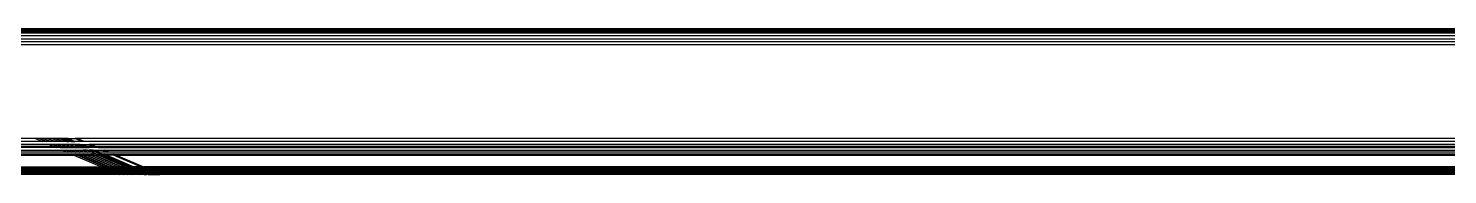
# Model space of a CAD drawing. Header units: inches. Extents: x 17 to 4615, y 5 to 3256.
# Drawn here: x 785.9 to 1234.2, y 2595.8 to 2642 of the extents above; entities that cross this region are included whole.
import ezdxf

# ---------------------------------------------------------------- set-up
doc = ezdxf.new("R2010")
doc.units = ezdxf.units.IN
doc.header["$MEASUREMENT"] = 0

msp = doc.modelspace()

# ---------------------------------------------------------------- linework, layer by layer
for p, q in [((700.93, 2641.95), (1690.53, 2641.95)), ((742.88, 2640.6), (1649.59, 2640.59)), ((1649.43, 2640.75), (743.03, 2640.75)), ((743.14, 2640.86), (1649.32, 2640.86)), ((761.73, 2641.59), (1630.73, 2641.59)), ((761.73, 2641.31), (1630.73, 2641.31)), ((761.73, 2641.1), (1630.73, 2641.1)), ((761.73, 2640.95), (1630.73, 2640.95)), ((1695.73, 2636.75), (695.73, 2636.75)), ((1694.88, 2639.6), (696.58, 2639.6)), ((1652.49, 2637.7), (739.98, 2637.7)), ((1651.59, 2638.59), (740.87, 2638.59)), ((740.95, 2638.67), (1651.52, 2638.67)), ((1649.76, 2640.43), (742.71, 2640.43)), ((788.07, 2607.15), (735.73, 2607.15)), ((790.28, 2606.21), (735.73, 2606.21)), ((792.55, 2605.24), (735.73, 2605.24)), ((735.73, 2604.73), (793.73, 2604.73)), ((788.07, 2607.15), (790.28, 2606.21)), ((789.26, 2607.15), (788.07, 2607.15)), ((789.26, 2607.15), (791.47, 2606.21)), ((789.37, 2607.15), (789.26, 2607.15)), ((791.59, 2606.21), (789.37, 2607.15)), ((790.68, 2607.15), (789.37, 2607.15)), ((791.47, 2606.21), (790.28, 2606.21)), ((792.9, 2606.21), (790.68, 2607.15)), ((790.68, 2607.15), (792.83, 2606.21)), ((791.98, 2607.15), (790.68, 2607.15)), ((791.59, 2606.21), (791.47, 2606.21)), ((792.83, 2606.21), (791.59, 2606.21)), ((794.2, 2606.21), (791.98, 2607.15)), ((791.98, 2607.15), (794.14, 2606.21)), ((793.23, 2607.15), (791.98, 2607.15)), ((792.55, 2605.24), (793.73, 2604.73)), ((793.73, 2605.24), (792.55, 2605.24)), ((792.9, 2606.21), (792.83, 2606.21)), ((794.14, 2606.21), (792.9, 2606.21)), ((795.44, 2606.21), (793.23, 2607.15)), ((794.53, 2607.15), (793.23, 2607.15)), ((793.73, 2605.24), (794.91, 2604.73)), ((793.86, 2605.24), (793.73, 2605.24)), ((793.73, 2604.73), (794.16, 2604.55)), ((793.73, 2604.73), (794.91, 2604.73)), ((795.04, 2604.73), (793.86, 2605.24)), ((795.09, 2605.24), (793.86, 2605.24)), ((794.2, 2606.21), (794.14, 2606.21)), ((795.44, 2606.21), (794.2, 2606.21)), ((796.75, 2606.21), (794.53, 2607.15)), ((794.53, 2607.15), (796.68, 2606.21)), ((795.83, 2607.15), (794.53, 2607.15)), ((794.91, 2604.73), (795.33, 2604.55)), ((794.91, 2604.73), (795.04, 2604.73)), ((795.46, 2604.55), (795.04, 2604.73)), ((795.04, 2604.73), (796.27, 2604.73)), ((795.09, 2605.24), (796.27, 2604.73)), ((795.16, 2605.24), (795.09, 2605.24)), ((796.34, 2604.73), (795.16, 2605.24)), ((796.4, 2605.24), (795.16, 2605.24)), ((796.68, 2606.21), (795.44, 2606.21)), ((795.83, 2607.15), (798.02, 2606.21)), ((796.45, 2607.15), (795.83, 2607.15)), ((796.27, 2604.73), (796.7, 2604.55)), ((796.27, 2604.73), (796.34, 2604.73)), ((796.77, 2604.55), (796.34, 2604.73)), ((796.34, 2604.73), (797.58, 2604.73)), ((796.4, 2605.24), (797.58, 2604.73)), ((796.47, 2605.24), (796.4, 2605.24)), ((798.67, 2606.21), (796.45, 2607.15)), ((797.11, 2607.15), (796.45, 2607.15)), ((797.65, 2604.73), (796.47, 2605.24)), ((797.71, 2605.24), (796.47, 2605.24)), ((796.75, 2606.21), (796.68, 2606.21)), ((798.02, 2606.21), (796.75, 2606.21)), ((799.29, 2606.21), (797.11, 2607.15)), ((797.76, 2607.15), (797.11, 2607.15)), ((797.58, 2604.73), (798.01, 2604.55)), ((797.58, 2604.73), (797.65, 2604.73)), ((798.08, 2604.55), (797.65, 2604.73)), ((797.65, 2604.73), (798.89, 2604.73)), ((798.89, 2604.73), (797.71, 2605.24)), ((798.94, 2605.24), (797.71, 2605.24)), ((799.94, 2606.21), (797.76, 2607.15)), ((798.44, 2607.15), (797.76, 2607.15)), ((798.02, 2606.21), (798.67, 2606.21)), ((798.44, 2607.15), (800.59, 2606.21)), ((798.44, 2607.15), (800.62, 2607.15)), ((799.29, 2606.21), (798.67, 2606.21)), ((799.31, 2604.55), (798.89, 2604.73)), ((798.89, 2604.73), (800.12, 2604.73)), ((798.94, 2605.24), (800.12, 2604.73)), ((799.01, 2605.24), (798.94, 2605.24)), ((800.19, 2604.73), (799.01, 2605.24)), ((800.32, 2605.24), (799.01, 2605.24)), ((799.29, 2606.21), (799.94, 2606.21)), ((799.94, 2606.21), (800.59, 2606.21)), ((800.12, 2604.73), (800.55, 2604.55)), ((800.12, 2604.73), (800.19, 2604.73)), ((800.62, 2604.55), (800.19, 2604.73)), ((800.19, 2604.73), (801.46, 2604.73)), ((801.46, 2604.73), (800.32, 2605.24)), ((800.94, 2605.24), (800.32, 2605.24)), ((802.74, 2606.21), (800.59, 2606.21)), ((802.74, 2606.21), (800.62, 2607.15)), ((801.31, 2607.15), (800.62, 2607.15)), ((802.12, 2604.73), (800.94, 2605.24)), ((801.59, 2605.24), (800.94, 2605.24)), ((803.52, 2606.21), (801.31, 2607.15)), ((1590.16, 2607.15), (801.31, 2607.15)), ((801.5, 2604.73), (801.46, 2604.73)), ((801.89, 2604.55), (801.5, 2604.73)), ((801.5, 2604.73), (802.12, 2604.73)), ((802.73, 2604.73), (801.59, 2605.24)), ((802.24, 2605.24), (801.59, 2605.24)), ((802.54, 2604.55), (802.12, 2604.73)), ((802.12, 2604.73), (802.73, 2604.73)), ((803.38, 2604.73), (802.24, 2605.24)), ((802.24, 2605.24), (802.93, 2605.24)), ((802.77, 2604.73), (802.73, 2604.73)), ((803.52, 2606.21), (802.74, 2606.21)), ((803.16, 2604.55), (802.77, 2604.73)), ((802.77, 2604.73), (803.38, 2604.73)), ((804.03, 2604.73), (802.93, 2605.24)), ((802.93, 2605.24), (805.11, 2605.24)), ((803.42, 2604.73), (803.38, 2604.73)), ((803.81, 2604.55), (803.42, 2604.73)), ((803.42, 2604.73), (804.03, 2604.73)), ((1587.94, 2606.21), (803.52, 2606.21)), ((804.03, 2604.73), (804.11, 2604.73)), ((804.46, 2604.55), (804.11, 2604.73)), ((804.11, 2604.73), (806.18, 2604.73)), ((805.11, 2605.24), (806.18, 2604.73)), ((805.79, 2605.24), (805.11, 2605.24)), ((806.97, 2604.73), (805.79, 2605.24)), ((1585.68, 2605.24), (805.79, 2605.24)), ((806.29, 2604.73), (806.18, 2604.73)), ((806.29, 2604.73), (806.61, 2604.55)), ((806.29, 2604.73), (806.97, 2604.73)), ((807.4, 2604.55), (806.97, 2604.73)), ((806.97, 2604.73), (1584.5, 2604.73)), ((794.16, 2604.55), (735.73, 2604.55)), ((794.73, 2604.31), (735.73, 2604.31)), ((735.73, 2603.48), (796.68, 2603.48)), ((798.26, 2602.8), (735.73, 2602.8)), ((735.73, 2602.32), (799.39, 2602.32)), ((735.73, 2601.95), (800.24, 2601.95)), ((794.16, 2604.55), (794.73, 2604.31)), ((795.33, 2604.55), (794.16, 2604.55)), ((795.9, 2604.31), (794.73, 2604.31)), ((795.33, 2604.55), (795.9, 2604.31)), ((795.46, 2604.55), (795.33, 2604.55)), ((796.04, 2604.31), (795.46, 2604.55)), ((796.7, 2604.55), (795.46, 2604.55)), ((796.04, 2604.31), (795.9, 2604.31)), ((796.04, 2604.31), (797.27, 2604.31)), ((796.68, 2603.48), (798.26, 2602.8)), ((796.68, 2603.48), (797.85, 2603.48)), ((796.7, 2604.55), (797.27, 2604.31)), ((796.77, 2604.55), (796.7, 2604.55)), ((797.35, 2604.31), (796.77, 2604.55)), ((798.01, 2604.55), (796.77, 2604.55)), ((797.27, 2604.31), (797.35, 2604.31)), ((797.35, 2604.31), (798.58, 2604.31)), ((797.85, 2603.48), (799.42, 2602.8)), ((797.85, 2603.48), (797.99, 2603.48)), ((799.57, 2602.8), (797.99, 2603.48)), ((797.99, 2603.48), (799.22, 2603.48)), ((798.01, 2604.55), (798.58, 2604.31)), ((798.08, 2604.55), (798.01, 2604.55)), ((798.66, 2604.31), (798.08, 2604.55)), ((799.31, 2604.55), (798.08, 2604.55)), ((799.42, 2602.8), (798.26, 2602.8)), ((798.58, 2604.31), (798.66, 2604.31)), ((798.66, 2604.31), (799.89, 2604.31)), ((799.22, 2603.48), (800.8, 2602.8)), ((799.22, 2603.48), (799.3, 2603.48)), ((800.88, 2602.8), (799.3, 2603.48)), ((799.3, 2603.48), (800.53, 2603.48)), ((799.89, 2604.31), (799.31, 2604.55)), ((800.55, 2604.55), (799.31, 2604.55)), ((799.39, 2602.32), (800.24, 2601.95)), ((799.39, 2602.32), (800.55, 2602.32)), ((799.57, 2602.8), (799.42, 2602.8)), ((800.8, 2602.8), (799.57, 2602.8)), ((799.89, 2604.31), (801.12, 2604.31)), ((800.24, 2601.95), (808.91, 2598.25)), ((800.24, 2601.95), (801.4, 2601.95)), ((800.53, 2603.48), (802.11, 2602.8)), ((800.53, 2603.48), (800.6, 2603.48)), ((800.55, 2604.55), (801.12, 2604.31)), ((800.62, 2604.55), (800.55, 2604.55)), ((800.55, 2602.32), (801.4, 2601.95)), ((800.55, 2602.32), (800.7, 2602.32)), ((802.19, 2602.8), (800.6, 2603.48)), ((800.6, 2603.48), (801.83, 2603.48)), ((801.2, 2604.31), (800.62, 2604.55)), ((801.89, 2604.55), (800.62, 2604.55)), ((801.55, 2601.95), (800.7, 2602.32)), ((800.7, 2602.32), (801.93, 2602.32)), ((800.88, 2602.8), (800.8, 2602.8)), ((802.11, 2602.8), (800.88, 2602.8)), ((801.12, 2604.31), (801.2, 2604.31)), ((801.2, 2604.31), (802.46, 2604.31)), ((801.4, 2601.95), (810.04, 2598.25)), ((801.4, 2601.95), (801.55, 2601.95)), ((810.22, 2598.25), (801.55, 2601.95)), ((801.55, 2601.95), (802.78, 2601.95)), ((803.42, 2602.8), (801.83, 2603.48)), ((801.83, 2603.48), (803.06, 2603.48)), ((801.93, 2604.55), (801.89, 2604.55)), ((801.93, 2604.55), (802.46, 2604.31)), ((802.54, 2604.55), (801.93, 2604.55)), ((801.93, 2602.32), (802.78, 2601.95)), ((801.93, 2602.32), (802.01, 2602.32)), ((802.87, 2601.95), (802.01, 2602.32)), ((802.01, 2602.32), (803.24, 2602.32)), ((802.19, 2602.8), (802.11, 2602.8)), ((803.42, 2602.8), (802.19, 2602.8)), ((802.46, 2604.31), (803.12, 2604.31)), ((803.12, 2604.31), (802.54, 2604.55)), ((803.16, 2604.55), (802.54, 2604.55)), ((802.78, 2601.95), (811.43, 2598.25)), ((802.78, 2601.95), (802.87, 2601.95)), ((811.54, 2598.25), (802.87, 2601.95)), ((802.87, 2601.95), (804.09, 2601.95)), ((803.06, 2603.48), (804.64, 2602.8)), ((803.06, 2603.48), (803.14, 2603.48)), ((803.12, 2604.31), (803.73, 2604.31)), ((804.72, 2602.8), (803.14, 2603.48)), ((804.45, 2603.48), (803.14, 2603.48)), ((803.19, 2604.55), (803.16, 2604.55)), ((803.73, 2604.31), (803.19, 2604.55)), ((803.81, 2604.55), (803.19, 2604.55)), ((803.24, 2602.32), (804.09, 2601.95)), ((803.24, 2602.32), (803.32, 2602.32)), ((804.18, 2601.95), (803.32, 2602.32)), ((803.32, 2602.32), (804.55, 2602.32)), ((804.64, 2602.8), (803.42, 2602.8)), ((803.73, 2604.31), (804.38, 2604.31)), ((803.85, 2604.55), (803.81, 2604.55)), ((804.38, 2604.31), (803.85, 2604.55)), ((804.46, 2604.55), (803.85, 2604.55)), ((804.09, 2601.95), (812.75, 2598.25)), ((804.09, 2601.95), (804.18, 2601.95)), ((812.85, 2598.25), (804.18, 2601.95)), ((804.18, 2601.95), (805.4, 2601.95)), ((804.38, 2604.31), (805.04, 2604.31)), ((804.45, 2603.48), (805.99, 2602.8)), ((804.45, 2603.48), (805.06, 2603.48)), ((804.54, 2604.55), (804.46, 2604.55)), ((804.54, 2604.55), (805.04, 2604.31)), ((806.61, 2604.55), (804.54, 2604.55)), ((805.4, 2601.95), (804.55, 2602.32)), ((804.55, 2602.32), (805.77, 2602.32)), ((804.72, 2602.8), (804.64, 2602.8)), ((805.99, 2602.8), (804.72, 2602.8)), ((807.18, 2604.31), (805.04, 2604.31)), ((806.65, 2602.8), (805.06, 2603.48)), ((805.72, 2603.48), (805.06, 2603.48)), ((814.06, 2598.25), (805.4, 2601.95)), ((805.4, 2601.95), (806.62, 2601.95)), ((807.26, 2602.8), (805.72, 2603.48)), ((806.37, 2603.48), (805.72, 2603.48)), ((805.77, 2602.32), (806.62, 2601.95)), ((805.77, 2602.32), (805.85, 2602.32)), ((806.71, 2601.95), (805.85, 2602.32)), ((807.16, 2602.32), (805.85, 2602.32)), ((805.99, 2602.8), (806.65, 2602.8)), ((807.91, 2602.8), (806.37, 2603.48)), ((806.37, 2603.48), (807.06, 2603.48)), ((806.71, 2604.55), (806.61, 2604.55)), ((806.62, 2601.95), (815.27, 2598.25)), ((806.62, 2601.95), (806.71, 2601.95)), ((807.26, 2602.8), (806.65, 2602.8)), ((807.18, 2604.31), (806.71, 2604.55)), ((807.4, 2604.55), (806.71, 2604.55)), ((815.38, 2598.25), (806.71, 2601.95)), ((806.71, 2601.95), (807.98, 2601.95)), ((807.06, 2603.48), (808.56, 2602.8)), ((807.06, 2603.48), (809.24, 2603.48)), ((807.98, 2601.95), (807.16, 2602.32)), ((807.16, 2602.32), (807.78, 2602.32)), ((807.97, 2604.31), (807.18, 2604.31)), ((807.26, 2602.8), (807.91, 2602.8)), ((807.97, 2604.31), (807.4, 2604.55)), ((1584.07, 2604.55), (807.4, 2604.55)), ((808.63, 2601.95), (807.78, 2602.32)), ((808.43, 2602.32), (807.78, 2602.32)), ((807.91, 2602.8), (808.56, 2602.8)), ((807.97, 2604.31), (1583.49, 2604.31)), ((808.02, 2601.95), (807.98, 2601.95)), ((808.02, 2601.95), (816.64, 2598.25)), ((808.02, 2601.95), (808.63, 2601.95)), ((809.24, 2601.95), (808.43, 2602.32)), ((809.08, 2602.32), (808.43, 2602.32)), ((810.71, 2602.8), (808.56, 2602.8)), ((817.29, 2598.25), (808.63, 2601.95)), ((808.63, 2601.95), (809.24, 2601.95)), ((809.89, 2601.95), (809.08, 2602.32)), ((809.08, 2602.32), (809.78, 2602.32)), ((809.24, 2603.48), (810.71, 2602.8)), ((809.24, 2603.48), (809.92, 2603.48)), ((809.28, 2601.95), (809.24, 2601.95)), ((817.9, 2598.25), (809.28, 2601.95)), ((809.28, 2601.95), (809.89, 2601.95)), ((810.55, 2601.95), (809.78, 2602.32)), ((809.78, 2602.32), (811.96, 2602.32)), ((809.94, 2601.95), (809.89, 2601.95)), ((811.5, 2602.8), (809.92, 2603.48)), ((809.92, 2603.48), (1581.55, 2603.48)), ((818.55, 2598.25), (809.94, 2601.95)), ((809.94, 2601.95), (810.55, 2601.95)), ((810.63, 2601.95), (810.55, 2601.95)), ((810.63, 2601.95), (819.21, 2598.25)), ((812.81, 2601.95), (810.63, 2601.95)), ((811.5, 2602.8), (810.71, 2602.8)), ((1579.97, 2602.8), (811.5, 2602.8)), ((811.96, 2602.32), (812.81, 2601.95)), ((811.96, 2602.32), (812.63, 2602.32)), ((813.48, 2601.95), (812.63, 2602.32)), ((812.63, 2602.32), (1578.84, 2602.32)), ((812.81, 2601.95), (821.49, 2598.25)), ((821.34, 2598.25), (812.81, 2601.95)), ((812.81, 2601.95), (813.48, 2601.95)), ((822.15, 2598.25), (813.48, 2601.95)), ((813.48, 2601.95), (1577.98, 2601.95)), ((813, 2596.5), (755.73, 2596.49)), ((755.73, 2596.36), (813.33, 2596.36)), ((755.73, 2596.32), (813.44, 2596.32)), ((814.04, 2596.06), (755.73, 2596.05)), ((814.16, 2596.01), (755.73, 2596.05)), ((814.76, 2595.75), (755.73, 2595.75)), ((756.23, 2598.25), (808.91, 2598.25)), ((756.23, 2598.18), (809.07, 2598.18)), ((756.23, 2597.99), (809.53, 2597.99)), ((810.22, 2597.69), (756.23, 2597.69)), ((810.78, 2597.45), (756.23, 2597.45)), ((756.23, 2597.41), (810.87, 2597.41)), ((756.23, 2597.35), (811.01, 2597.35)), ((756.23, 2597.23), (811.3, 2597.23)), ((811.96, 2596.95), (756.23, 2596.95)), ((756.23, 2596.66), (812.64, 2596.66)), ((812.89, 2596.55), (756.23, 2596.55)), ((808.91, 2598.25), (810.04, 2598.25)), ((809.07, 2598.18), (809.53, 2597.99)), ((809.07, 2598.18), (810.2, 2598.18)), ((809.53, 2597.99), (810.22, 2597.69)), ((809.53, 2597.99), (810.66, 2597.99)), ((810.04, 2598.25), (810.22, 2598.25)), ((810.2, 2598.18), (810.66, 2597.99)), ((810.2, 2598.18), (810.38, 2598.18)), ((810.22, 2598.25), (811.43, 2598.25)), ((810.22, 2597.69), (810.78, 2597.45)), ((811.35, 2597.69), (810.22, 2597.69)), ((810.85, 2597.99), (810.38, 2598.18)), ((810.38, 2598.18), (811.6, 2598.18)), ((810.66, 2597.99), (811.35, 2597.69)), ((810.66, 2597.99), (810.85, 2597.99)), ((811.91, 2597.45), (810.78, 2597.45)), ((810.78, 2597.45), (810.87, 2597.41)), ((811.53, 2597.69), (810.85, 2597.99)), ((810.85, 2597.99), (812.06, 2597.99)), ((810.87, 2597.41), (812, 2597.41)), ((810.87, 2597.41), (811.01, 2597.35)), ((811.01, 2597.35), (812.14, 2597.35)), ((811.01, 2597.35), (811.3, 2597.23)), ((811.3, 2597.23), (812.43, 2597.23)), ((811.3, 2597.23), (811.96, 2596.95)), ((811.35, 2597.69), (811.91, 2597.45)), ((811.53, 2597.69), (811.35, 2597.69)), ((811.43, 2598.25), (811.54, 2598.25)), ((812.1, 2597.45), (811.53, 2597.69)), ((812.74, 2597.69), (811.53, 2597.69)), ((811.54, 2598.25), (812.75, 2598.25)), ((811.6, 2598.18), (812.06, 2597.99)), ((811.6, 2598.18), (811.7, 2598.18)), ((812.16, 2597.99), (811.7, 2598.18)), ((811.7, 2598.18), (812.91, 2598.18)), ((811.91, 2597.45), (812, 2597.41)), ((812.1, 2597.45), (811.91, 2597.45)), ((813.08, 2596.95), (811.96, 2596.95)), ((812, 2597.41), (812.19, 2597.41)), ((812, 2597.41), (812.14, 2597.35)), ((812.06, 2597.99), (812.74, 2597.69)), ((812.06, 2597.99), (812.16, 2597.99)), ((812.19, 2597.41), (812.1, 2597.45)), ((813.31, 2597.45), (812.1, 2597.45)), ((812.14, 2597.35), (812.33, 2597.35)), ((812.14, 2597.35), (812.43, 2597.23)), ((812.85, 2597.69), (812.16, 2597.99)), ((812.16, 2597.99), (813.37, 2597.99)), ((812.33, 2597.35), (812.19, 2597.41)), ((812.19, 2597.41), (813.4, 2597.41)), ((812.33, 2597.35), (813.54, 2597.35)), ((812.61, 2597.23), (812.33, 2597.35)), ((812.43, 2597.23), (812.61, 2597.23)), ((812.43, 2597.23), (813.08, 2596.95)), ((812.61, 2597.23), (813.82, 2597.23)), ((813.27, 2596.95), (812.61, 2597.23)), ((812.64, 2596.66), (812.89, 2596.55)), ((812.64, 2596.66), (813.76, 2596.66)), ((812.74, 2597.69), (813.31, 2597.45)), ((812.85, 2597.69), (812.74, 2597.69)), ((812.75, 2598.25), (812.85, 2598.25)), ((812.85, 2598.25), (814.06, 2598.25)), ((813.41, 2597.45), (812.85, 2597.69)), ((814.06, 2597.69), (812.85, 2597.69)), ((812.89, 2596.55), (813, 2596.5)), ((814.01, 2596.55), (812.89, 2596.55)), ((812.91, 2598.18), (813.37, 2597.99)), ((812.91, 2598.18), (813.01, 2598.18)), ((813, 2596.5), (813.03, 2596.49)), ((813.48, 2597.99), (813.01, 2598.18)), ((813.01, 2598.18), (814.23, 2598.18)), ((814.12, 2596.5), (813.03, 2596.49)), ((813.03, 2596.49), (813.33, 2596.36)), ((813.27, 2596.95), (813.08, 2596.95)), ((814.48, 2596.95), (813.27, 2596.95)), ((813.31, 2597.45), (813.4, 2597.41)), ((813.41, 2597.45), (813.31, 2597.45)), ((813.33, 2596.36), (813.44, 2596.32)), ((813.33, 2596.36), (814.45, 2596.36)), ((813.37, 2597.99), (814.06, 2597.69)), ((813.37, 2597.99), (813.48, 2597.99)), ((813.4, 2597.41), (813.54, 2597.35)), ((813.4, 2597.41), (813.5, 2597.41)), ((813.5, 2597.41), (813.41, 2597.45)), ((814.62, 2597.45), (813.41, 2597.45)), ((813.44, 2596.32), (814.04, 2596.06)), ((813.44, 2596.32), (814.56, 2596.32)), ((814.16, 2597.69), (813.48, 2597.99)), ((813.48, 2597.99), (814.69, 2597.99)), ((813.64, 2597.35), (813.5, 2597.41)), ((813.5, 2597.41), (814.71, 2597.41)), ((813.54, 2597.35), (813.64, 2597.35)), ((813.54, 2597.35), (813.82, 2597.23)), ((813.64, 2597.35), (814.83, 2597.35)), ((813.93, 2597.23), (813.64, 2597.35)), ((813.76, 2596.66), (814.01, 2596.55)), ((813.76, 2596.66), (813.96, 2596.66)), ((813.82, 2597.23), (813.93, 2597.23)), ((813.82, 2597.23), (814.48, 2596.95)), ((813.93, 2597.23), (815.14, 2597.23)), ((814.59, 2596.95), (813.93, 2597.23)), ((814.2, 2596.55), (813.96, 2596.66)), ((813.96, 2596.66), (815.16, 2596.66)), ((814.2, 2596.55), (814.01, 2596.55)), ((814.01, 2596.55), (814.12, 2596.5)), ((814.04, 2596.06), (814.16, 2596.01)), ((815.16, 2596.06), (814.04, 2596.06)), ((814.06, 2598.25), (815.27, 2598.25)), ((814.06, 2597.69), (814.62, 2597.45)), ((814.16, 2597.69), (814.06, 2597.69)), ((814.12, 2596.5), (814.15, 2596.49)), ((814.32, 2596.5), (814.15, 2596.49)), ((814.15, 2596.49), (814.45, 2596.36)), ((814.73, 2597.45), (814.16, 2597.69)), ((815.37, 2597.69), (814.16, 2597.69)), ((814.16, 2596.01), (814.19, 2596)), ((815.28, 2596.01), (814.19, 2596)), ((814.19, 2596), (814.76, 2595.75)), ((815.41, 2596.55), (814.2, 2596.55)), ((814.32, 2596.5), (814.2, 2596.55)), ((814.69, 2597.99), (814.23, 2598.18)), ((814.23, 2598.18), (815.44, 2598.18)), ((814.35, 2596.49), (814.32, 2596.5)), ((815.52, 2596.5), (814.35, 2596.49)), ((814.64, 2596.36), (814.35, 2596.49)), ((814.45, 2596.36), (814.56, 2596.32)), ((814.45, 2596.36), (814.64, 2596.36)), ((814.59, 2596.95), (814.48, 2596.95)), ((814.56, 2596.32), (815.16, 2596.06)), ((814.56, 2596.32), (814.75, 2596.32)), ((815.8, 2596.95), (814.59, 2596.95)), ((814.62, 2597.45), (814.71, 2597.41)), ((814.73, 2597.45), (814.62, 2597.45)), ((814.75, 2596.32), (814.64, 2596.36)), ((814.64, 2596.36), (815.85, 2596.36)), ((815.37, 2597.69), (814.69, 2597.99)), ((814.69, 2597.99), (815.9, 2597.99)), ((814.71, 2597.41), (814.83, 2597.35)), ((814.71, 2597.41), (814.82, 2597.41)), ((814.82, 2597.41), (814.73, 2597.45)), ((815.94, 2597.45), (814.73, 2597.45)), ((815.36, 2596.06), (814.75, 2596.32)), ((814.75, 2596.32), (815.96, 2596.32)), ((815.88, 2595.75), (814.76, 2595.75)), ((814.96, 2597.35), (814.82, 2597.41)), ((814.82, 2597.41), (816.03, 2597.41)), ((814.83, 2597.35), (814.96, 2597.35)), ((814.83, 2597.35), (815.14, 2597.23)), ((814.96, 2597.35), (816.17, 2597.35)), ((815.25, 2597.23), (814.96, 2597.35)), ((815.14, 2597.23), (815.25, 2597.23)), ((815.14, 2597.23), (815.8, 2596.95)), ((815.16, 2596.66), (815.41, 2596.55)), ((815.16, 2596.66), (815.27, 2596.66)), ((815.16, 2596.06), (815.28, 2596.01)), ((815.36, 2596.06), (815.16, 2596.06)), ((815.25, 2597.23), (816.45, 2597.23)), ((815.91, 2596.95), (815.25, 2597.23)), ((815.27, 2598.25), (815.38, 2598.25)), ((815.52, 2596.55), (815.27, 2596.66)), ((815.27, 2596.66), (816.48, 2596.66)), ((815.28, 2596.01), (815.31, 2596)), ((815.47, 2596.01), (815.31, 2596)), ((815.31, 2596), (815.88, 2595.75)), ((815.47, 2596.01), (815.36, 2596.06)), ((816.57, 2596.06), (815.36, 2596.06)), ((815.94, 2597.45), (815.37, 2597.69)), ((816.58, 2597.69), (815.37, 2597.69)), ((815.38, 2598.25), (816.64, 2598.25)), ((815.41, 2596.55), (815.52, 2596.5)), ((815.52, 2596.55), (815.41, 2596.55)), ((815.44, 2598.18), (815.9, 2597.99)), ((815.44, 2598.18), (815.54, 2598.18)), ((815.51, 2596), (815.47, 2596.01)), ((816.68, 2596.01), (815.51, 2596)), ((816.08, 2595.75), (815.51, 2596)), ((815.63, 2596.5), (815.52, 2596.55)), ((816.73, 2596.55), (815.52, 2596.55)), ((815.52, 2596.5), (815.55, 2596.49)), ((816, 2597.99), (815.54, 2598.18)), ((816.85, 2598.18), (815.54, 2598.18)), ((815.63, 2596.5), (815.55, 2596.49)), ((815.55, 2596.49), (815.85, 2596.36)), ((815.66, 2596.49), (815.63, 2596.5)), ((816.84, 2596.5), (815.66, 2596.49)), ((815.96, 2596.36), (815.66, 2596.49)), ((815.91, 2596.95), (815.8, 2596.95)), ((815.85, 2596.36), (815.96, 2596.32)), ((815.85, 2596.36), (815.96, 2596.36)), ((816.08, 2595.75), (815.88, 2595.75)), ((815.9, 2597.99), (816.58, 2597.69)), ((815.9, 2597.99), (816, 2597.99)), ((817.11, 2596.95), (815.91, 2596.95)), ((816.03, 2597.41), (815.94, 2597.45)), ((817.14, 2597.45), (815.94, 2597.45)), ((816.07, 2596.32), (815.96, 2596.36)), ((815.96, 2596.36), (817.17, 2596.36)), ((815.96, 2596.32), (816.57, 2596.06)), ((815.96, 2596.32), (816.07, 2596.32)), ((816.69, 2597.69), (816, 2597.99)), ((816, 2597.99), (817.26, 2597.99)), ((816.17, 2597.35), (816.03, 2597.41)), ((816.03, 2597.41), (817.23, 2597.41)), ((816.68, 2596.06), (816.07, 2596.32)), ((816.07, 2596.32), (817.27, 2596.32)), ((817.28, 2595.75), (816.08, 2595.75)), ((816.17, 2597.35), (817.38, 2597.35)), ((816.45, 2597.23), (816.17, 2597.35)), ((816.45, 2597.23), (817.66, 2597.23)), ((817.11, 2596.95), (816.45, 2597.23)), ((816.48, 2596.66), (816.73, 2596.55)), ((816.48, 2596.66), (816.59, 2596.66)), ((816.57, 2596.06), (816.68, 2596.01)), ((816.68, 2596.06), (816.57, 2596.06)), ((816.58, 2597.69), (817.14, 2597.45)), ((816.69, 2597.69), (816.58, 2597.69)), ((816.84, 2596.55), (816.59, 2596.66)), ((816.59, 2596.66), (817.79, 2596.66)), ((816.64, 2598.25), (817.29, 2598.25)), ((816.79, 2596.01), (816.68, 2596.06)), ((817.88, 2596.06), (816.68, 2596.06)), ((816.68, 2596.01), (816.71, 2595.99)), ((817.25, 2597.45), (816.69, 2597.69)), ((817.95, 2597.69), (816.69, 2597.69)), ((816.79, 2596.01), (816.71, 2595.99)), ((816.71, 2595.99), (817.28, 2595.75)), ((816.73, 2596.55), (816.84, 2596.5)), ((816.84, 2596.55), (816.73, 2596.55)), ((816.83, 2595.99), (816.79, 2596.01)), ((818, 2596.01), (816.83, 2595.99)), ((817.39, 2595.75), (816.83, 2595.99)), ((816.95, 2596.5), (816.84, 2596.55)), ((818.04, 2596.55), (816.84, 2596.55)), ((816.84, 2596.5), (816.87, 2596.49)), ((817.26, 2597.99), (816.85, 2598.18)), ((816.85, 2598.18), (817.46, 2598.18)), ((816.95, 2596.5), (816.87, 2596.49)), ((816.87, 2596.49), (817.17, 2596.36)), ((816.98, 2596.49), (816.95, 2596.5)), ((818.16, 2596.5), (816.98, 2596.49)), ((817.28, 2596.36), (816.98, 2596.49)), ((818.32, 2596.95), (817.11, 2596.95)), ((817.14, 2597.45), (817.23, 2597.41)), ((817.25, 2597.45), (817.14, 2597.45)), ((817.17, 2596.36), (817.27, 2596.32)), ((817.17, 2596.36), (817.28, 2596.36)), ((817.23, 2597.41), (817.38, 2597.35)), ((817.23, 2597.41), (817.34, 2597.41)), ((817.34, 2597.41), (817.25, 2597.45)), ((818.51, 2597.45), (817.25, 2597.45)), ((817.31, 2597.99), (817.26, 2597.99)), ((817.27, 2596.32), (817.88, 2596.06)), ((817.27, 2596.32), (817.38, 2596.32)), ((817.38, 2596.32), (817.28, 2596.36)), ((817.28, 2596.36), (818.48, 2596.36)), ((817.39, 2595.75), (817.28, 2595.75)), ((817.29, 2598.25), (817.9, 2598.25)), ((817.95, 2597.69), (817.31, 2597.99)), ((817.31, 2597.99), (817.92, 2597.99)), ((817.48, 2597.35), (817.34, 2597.41)), ((817.34, 2597.41), (818.6, 2597.41)), ((817.38, 2597.35), (817.48, 2597.35)), ((817.38, 2597.35), (817.66, 2597.23)), ((817.99, 2596.06), (817.38, 2596.32)), ((817.38, 2596.32), (818.59, 2596.32)), ((818.6, 2595.75), (817.39, 2595.75)), ((817.92, 2597.99), (817.46, 2598.18)), ((818.11, 2598.18), (817.46, 2598.18)), ((817.48, 2597.35), (818.74, 2597.35)), ((817.77, 2597.23), (817.48, 2597.35)), ((817.66, 2597.23), (817.77, 2597.23)), ((817.66, 2597.23), (818.32, 2596.95)), ((817.77, 2597.23), (819.03, 2597.23)), ((818.43, 2596.95), (817.77, 2597.23)), ((818.04, 2596.55), (817.79, 2596.66)), ((817.79, 2596.66), (819, 2596.66)), ((817.88, 2596.06), (818, 2596.01)), ((817.99, 2596.06), (817.88, 2596.06)), ((817.9, 2598.25), (818.55, 2598.25)), ((818.6, 2597.69), (817.92, 2597.99)), ((817.92, 2597.99), (818.52, 2597.99)), ((818, 2597.69), (817.95, 2597.69)), ((818.11, 2596.01), (817.99, 2596.06)), ((819.2, 2596.06), (817.99, 2596.06)), ((818.51, 2597.45), (818, 2597.69)), ((818.6, 2597.69), (818, 2597.69)), ((818, 2596.01), (818.03, 2595.99)), ((818.11, 2596.01), (818.03, 2595.99)), ((818.03, 2595.99), (818.6, 2595.75)), ((818.16, 2596.5), (818.04, 2596.55)), ((819.25, 2596.55), (818.04, 2596.55)), ((818.52, 2597.99), (818.11, 2598.18)), ((818.77, 2598.18), (818.11, 2598.18)), ((818.14, 2595.99), (818.11, 2596.01)), ((819.32, 2596.01), (818.14, 2595.99)), ((818.71, 2595.75), (818.14, 2595.99)), ((818.18, 2596.49), (818.16, 2596.5)), ((819.36, 2596.5), (818.18, 2596.49)), ((818.48, 2596.36), (818.18, 2596.49)), ((818.43, 2596.95), (818.32, 2596.95)), ((819.69, 2596.95), (818.43, 2596.95)), ((818.59, 2596.32), (818.48, 2596.36)), ((818.48, 2596.36), (819.69, 2596.36)), ((818.56, 2597.45), (818.51, 2597.45)), ((818.57, 2597.99), (818.52, 2597.99)), ((818.55, 2598.25), (819.21, 2598.25)), ((818.6, 2597.41), (818.56, 2597.45)), ((819.17, 2597.45), (818.56, 2597.45)), ((819.21, 2597.69), (818.57, 2597.99)), ((818.57, 2597.99), (819.18, 2597.99)), ((819.2, 2596.06), (818.59, 2596.32)), ((818.59, 2596.32), (819.8, 2596.32)), ((819.17, 2597.45), (818.6, 2597.69)), ((819.21, 2597.69), (818.6, 2597.69)), ((818.6, 2597.41), (818.65, 2597.41)), ((818.71, 2595.75), (818.6, 2595.75)), ((818.65, 2597.41), (819.26, 2597.41)), ((818.74, 2597.35), (818.65, 2597.41)), ((819.91, 2595.75), (818.71, 2595.75)), ((818.74, 2597.35), (818.8, 2597.35)), ((819.18, 2597.99), (818.77, 2598.18)), ((818.77, 2598.18), (819.47, 2598.18)), ((818.8, 2597.35), (819.4, 2597.35)), ((819.03, 2597.23), (818.8, 2597.35)), ((819, 2596.66), (819.25, 2596.55)), ((819, 2596.66), (819.11, 2596.66)), ((819.03, 2597.23), (819.08, 2597.23)), ((819.08, 2597.23), (819.69, 2597.23)), ((819.08, 2597.23), (819.69, 2596.95)), ((819.36, 2596.55), (819.11, 2596.66)), ((820.42, 2596.66), (819.11, 2596.66)), ((819.26, 2597.41), (819.17, 2597.45)), ((819.77, 2597.45), (819.17, 2597.45)), ((819.23, 2597.99), (819.18, 2597.99)), ((819.32, 2596.01), (819.2, 2596.06)), ((820.4, 2596.06), (819.2, 2596.06)), ((821.34, 2598.25), (819.21, 2598.25)), ((819.26, 2597.69), (819.21, 2597.69)), ((819.86, 2597.69), (819.23, 2597.99)), ((819.23, 2597.99), (819.83, 2597.99)), ((819.25, 2596.55), (819.36, 2596.5)), ((819.36, 2596.55), (819.25, 2596.55)), ((819.77, 2597.45), (819.26, 2597.69)), ((819.86, 2597.69), (819.26, 2597.69)), ((819.4, 2597.35), (819.26, 2597.41)), ((819.26, 2597.41), (819.86, 2597.41)), ((819.35, 2595.99), (819.32, 2596.01)), ((820.52, 2596.01), (819.35, 2595.99)), ((819.91, 2595.75), (819.35, 2595.99)), ((819.47, 2596.5), (819.36, 2596.55)), ((820.62, 2596.55), (819.36, 2596.55)), ((819.36, 2596.5), (819.39, 2596.49)), ((819.47, 2596.5), (819.39, 2596.49)), ((819.39, 2596.49), (819.69, 2596.36)), ((819.69, 2597.23), (819.4, 2597.35)), ((819.4, 2597.35), (820, 2597.35)), ((819.83, 2597.99), (819.47, 2598.18)), ((819.47, 2598.18), (821.58, 2598.18)), ((819.5, 2596.49), (819.47, 2596.5)), ((820.73, 2596.5), (819.5, 2596.49)), ((819.8, 2596.36), (819.5, 2596.49)), ((820.35, 2596.95), (819.69, 2597.23)), ((819.69, 2597.23), (820.29, 2597.23)), ((820.35, 2596.95), (819.69, 2596.95)), ((819.69, 2596.36), (819.8, 2596.32)), ((819.69, 2596.36), (819.8, 2596.36)), ((819.82, 2597.45), (819.77, 2597.45)), ((819.91, 2596.32), (819.8, 2596.36)), ((819.8, 2596.36), (821.06, 2596.36)), ((819.8, 2596.32), (820.4, 2596.06)), ((819.8, 2596.32), (819.91, 2596.32)), ((819.86, 2597.41), (819.82, 2597.45)), ((820.43, 2597.45), (819.82, 2597.45)), ((819.93, 2597.99), (819.83, 2597.99)), ((819.91, 2597.69), (819.86, 2597.69)), ((819.91, 2597.41), (819.86, 2597.41)), ((820.43, 2597.45), (819.91, 2597.69)), ((820.52, 2597.69), (819.91, 2597.69)), ((820, 2597.35), (819.91, 2597.41)), ((819.91, 2597.41), (820.52, 2597.41)), ((820.51, 2596.06), (819.91, 2596.32)), ((819.91, 2596.32), (821.17, 2596.32)), ((821.12, 2595.75), (819.91, 2595.75)), ((819.93, 2597.99), (821.97, 2597.99)), ((820.52, 2597.69), (819.93, 2597.99)), ((820, 2597.35), (820.06, 2597.35)), ((820.06, 2597.35), (820.66, 2597.35)), ((820.29, 2597.23), (820.06, 2597.35)), ((820.29, 2597.23), (820.34, 2597.23)), ((820.34, 2597.23), (820.94, 2597.23)), ((820.95, 2596.95), (820.34, 2597.23)), ((820.95, 2596.95), (820.35, 2596.95)), ((820.4, 2596.06), (820.52, 2596.01)), ((820.51, 2596.06), (820.4, 2596.06)), ((820.62, 2596.55), (820.42, 2596.66)), ((820.42, 2596.66), (821.03, 2596.66)), ((820.48, 2597.45), (820.43, 2597.45)), ((820.52, 2597.41), (820.48, 2597.45)), ((821.08, 2597.45), (820.48, 2597.45)), ((820.64, 2596.01), (820.51, 2596.06)), ((821.77, 2596.06), (820.51, 2596.06)), ((820.62, 2597.69), (820.52, 2597.69)), ((820.57, 2597.41), (820.52, 2597.41)), ((820.52, 2596.01), (820.56, 2595.99)), ((820.64, 2596.01), (820.56, 2595.99)), ((820.56, 2595.99), (821.12, 2595.75)), ((820.66, 2597.35), (820.57, 2597.41)), ((820.57, 2597.41), (821.28, 2597.41)), ((822.65, 2597.69), (820.62, 2597.69)), ((821.08, 2597.45), (820.62, 2597.69)), ((820.67, 2596.55), (820.62, 2596.55)), ((820.67, 2595.99), (820.64, 2596.01)), ((820.71, 2597.35), (820.66, 2597.35)), ((820.73, 2596.5), (820.67, 2596.55)), ((821.27, 2596.55), (820.67, 2596.55)), ((821.9, 2596.01), (820.67, 2595.99)), ((821.23, 2595.75), (820.67, 2595.99)), ((820.94, 2597.23), (820.71, 2597.35)), ((820.71, 2597.35), (821.31, 2597.35)), ((820.78, 2596.5), (820.73, 2596.5)), ((820.81, 2596.49), (820.78, 2596.5)), ((821.39, 2596.5), (820.81, 2596.49)), ((821.06, 2596.36), (820.81, 2596.49)), ((821, 2597.23), (820.94, 2597.23)), ((821.6, 2596.95), (820.95, 2596.95)), ((821.6, 2596.95), (821, 2597.23)), ((821, 2597.23), (821.6, 2597.23)), ((821.27, 2596.55), (821.03, 2596.66)), ((821.68, 2596.66), (821.03, 2596.66)), ((821.11, 2596.36), (821.06, 2596.36)), ((821.18, 2597.45), (821.08, 2597.45)), ((821.17, 2596.32), (821.11, 2596.36)), ((821.11, 2596.36), (821.71, 2596.36)), ((821.23, 2595.75), (821.12, 2595.75)), ((821.22, 2596.32), (821.17, 2596.32)), ((823.22, 2597.45), (821.18, 2597.45)), ((821.24, 2597.41), (821.18, 2597.45)), ((821.77, 2596.06), (821.22, 2596.32)), ((821.22, 2596.32), (821.82, 2596.32)), ((822.49, 2595.75), (821.23, 2595.75)), ((821.28, 2597.41), (821.24, 2597.41)), ((821.39, 2596.5), (821.27, 2596.55)), ((821.88, 2596.55), (821.27, 2596.55)), ((821.28, 2597.41), (823.31, 2597.41)), ((821.31, 2597.35), (821.28, 2597.41)), ((821.42, 2597.35), (821.31, 2597.35)), ((821.34, 2598.25), (821.49, 2598.25)), ((821.42, 2596.49), (821.39, 2596.5)), ((821.42, 2597.35), (823.45, 2597.35)), ((821.6, 2597.23), (821.42, 2597.35)), ((821.99, 2596.5), (821.42, 2596.49)), ((821.71, 2596.36), (821.42, 2596.49)), ((821.49, 2598.25), (822.15, 2598.25)), ((821.97, 2597.99), (821.58, 2598.18)), ((821.58, 2598.18), (821.65, 2598.18)), ((821.6, 2597.23), (821.7, 2597.23)), ((821.6, 2596.95), (822.26, 2596.95)), ((821.65, 2598.18), (822.12, 2597.99)), ((821.65, 2598.18), (822.31, 2598.18)), ((821.88, 2596.55), (821.68, 2596.66)), ((822.34, 2596.66), (821.68, 2596.66)), ((821.7, 2597.23), (822.26, 2596.95)), ((821.7, 2597.23), (823.74, 2597.23)), ((821.82, 2596.32), (821.71, 2596.36)), ((821.71, 2596.36), (822.31, 2596.36)), ((821.83, 2596.06), (821.77, 2596.06)), ((822.43, 2596.06), (821.82, 2596.32)), ((821.82, 2596.32), (822.42, 2596.32)), ((821.9, 2596.01), (821.83, 2596.06)), ((822.43, 2596.06), (821.83, 2596.06)), ((821.93, 2596.55), (821.88, 2596.55)), ((821.93, 2595.99), (821.9, 2596.01)), ((821.99, 2596.5), (821.93, 2596.55)), ((822.53, 2596.55), (821.93, 2596.55)), ((821.99, 2595.99), (821.93, 2595.99)), ((822.04, 2597.99), (821.97, 2597.99)), ((822.02, 2596.49), (821.99, 2596.5)), ((822.55, 2596.01), (821.99, 2595.99)), ((821.99, 2595.99), (822.49, 2595.75)), ((822.04, 2596.5), (822.02, 2596.49)), ((822.65, 2597.69), (822.04, 2597.99)), ((822.04, 2597.99), (822.12, 2597.99)), ((822.07, 2596.49), (822.04, 2596.5)), ((822.64, 2596.5), (822.07, 2596.49)), ((822.31, 2596.36), (822.07, 2596.49)), ((822.12, 2597.99), (822.8, 2597.69)), ((822.12, 2597.99), (822.77, 2597.99)), ((822.15, 2598.25), (1195.73, 2598.25)), ((822.29, 2596.95), (822.26, 2596.95)), ((824.39, 2596.95), (822.26, 2596.95)), ((822.31, 2598.18), (1195.73, 2598.25)), ((822.77, 2597.99), (822.31, 2598.18)), ((1569.16, 2598.18), (822.31, 2598.18)), ((822.37, 2596.36), (822.31, 2596.36)), ((822.53, 2596.55), (822.34, 2596.66)), ((822.99, 2596.66), (822.34, 2596.66)), ((822.42, 2596.32), (822.37, 2596.36)), ((822.37, 2596.36), (822.97, 2596.36)), ((822.48, 2596.32), (822.42, 2596.32)), ((822.55, 2596.01), (822.43, 2596.06)), ((823.03, 2596.06), (822.43, 2596.06)), ((823.03, 2596.06), (822.48, 2596.32)), ((822.48, 2596.32), (823.08, 2596.32)), ((822.49, 2595.75), (823.15, 2595.75)), ((822.59, 2596.55), (822.53, 2596.55)), ((822.59, 2595.99), (822.55, 2596.01)), ((822.64, 2596.5), (822.59, 2596.55)), ((823.19, 2596.55), (822.59, 2596.55)), ((823.16, 2596), (822.59, 2595.99)), ((823.15, 2595.75), (822.59, 2595.99)), ((822.7, 2596.5), (822.64, 2596.5)), ((822.71, 2597.69), (822.65, 2597.69)), ((822.73, 2596.49), (822.7, 2596.5)), ((822.8, 2597.69), (822.71, 2597.69)), ((823.22, 2597.45), (822.71, 2597.69)), ((823.3, 2596.5), (822.73, 2596.49)), ((822.97, 2596.36), (822.73, 2596.49)), ((823.46, 2597.69), (822.77, 2597.99)), ((822.77, 2597.99), (1568.69, 2597.99)), ((823.46, 2597.69), (822.8, 2597.69)), ((822.8, 2597.69), (823.37, 2597.45)), ((822.99, 2596.66), (822.97, 2596.66)), ((823.03, 2596.36), (822.97, 2596.36)), ((822.99, 2596.66), (823.05, 2596.66)), ((823.08, 2596.32), (823.03, 2596.36)), ((823.03, 2596.36), (823.63, 2596.36)), ((823.09, 2596.06), (823.03, 2596.06)), ((823.19, 2596.55), (823.05, 2596.66)), ((823.05, 2596.66), (825.15, 2596.66)), ((823.13, 2596.32), (823.08, 2596.32)), ((823.16, 2596), (823.09, 2596.06)), ((823.69, 2596.06), (823.09, 2596.06)), ((823.69, 2596.06), (823.13, 2596.32)), ((823.13, 2596.32), (823.79, 2596.32)), ((823.75, 2595.75), (823.15, 2595.75)), ((823.19, 2595.99), (823.16, 2596)), ((823.3, 2596.55), (823.19, 2596.55)), ((823.25, 2595.99), (823.19, 2595.99)), ((823.28, 2597.45), (823.22, 2597.45)), ((823.81, 2596), (823.25, 2595.99)), ((823.75, 2595.75), (823.25, 2595.99)), ((823.37, 2597.45), (823.28, 2597.45)), ((823.31, 2597.41), (823.28, 2597.45)), ((823.33, 2596.49), (823.3, 2596.55)), ((825.32, 2596.55), (823.3, 2596.55)), ((823.36, 2596.49), (823.3, 2596.5)), ((823.31, 2597.41), (823.37, 2597.41)), ((823.36, 2596.49), (823.33, 2596.49)), ((823.44, 2596.49), (823.36, 2596.49)), ((824.02, 2597.45), (823.37, 2597.45)), ((823.37, 2597.45), (823.46, 2597.41)), ((823.37, 2597.41), (823.46, 2597.41)), ((823.45, 2597.35), (823.37, 2597.41)), ((825.43, 2596.51), (823.44, 2596.49)), ((823.63, 2596.36), (823.44, 2596.49)), ((823.45, 2597.35), (823.51, 2597.35)), ((824.02, 2597.45), (823.46, 2597.69)), ((1568.01, 2597.69), (823.46, 2597.69)), ((823.46, 2597.41), (824.11, 2597.41)), ((823.46, 2597.41), (823.6, 2597.35)), ((823.51, 2597.35), (823.6, 2597.35)), ((823.74, 2597.23), (823.51, 2597.35)), ((823.6, 2597.35), (824.25, 2597.35)), ((823.6, 2597.35), (823.89, 2597.23)), ((823.74, 2596.36), (823.63, 2596.36)), ((823.74, 2596.06), (823.69, 2596.06)), ((823.74, 2597.23), (823.8, 2597.23)), ((823.79, 2596.32), (823.74, 2596.36)), ((823.74, 2596.36), (825.76, 2596.36)), ((823.81, 2596), (823.74, 2596.06)), ((824.34, 2596.06), (823.74, 2596.06)), ((823.75, 2595.75), (824.4, 2595.75)), ((823.84, 2596.32), (823.79, 2596.32)), ((823.8, 2597.23), (823.89, 2597.23)), ((824.39, 2596.95), (823.8, 2597.23)), ((823.85, 2595.99), (823.81, 2596)), ((824.34, 2596.06), (823.84, 2596.32)), ((823.84, 2596.32), (825.87, 2596.32)), ((823.91, 2595.99), (823.85, 2595.99)), ((823.89, 2597.23), (824.55, 2596.95)), ((823.89, 2597.23), (824.54, 2597.23)), ((824.47, 2596), (823.91, 2595.99)), ((824.4, 2595.75), (823.91, 2595.99)), ((824.11, 2597.41), (824.02, 2597.45)), ((824.02, 2597.45), (1567.45, 2597.45)), ((824.11, 2597.41), (1567.35, 2597.41)), ((824.25, 2597.35), (824.11, 2597.41)), ((824.54, 2597.23), (824.25, 2597.35)), ((824.25, 2597.35), (1567.21, 2597.35)), ((824.34, 2596.06), (824.43, 2596.06)), ((824.39, 2596.95), (824.55, 2596.95)), ((824.4, 2595.75), (825.06, 2595.75)), ((824.47, 2596), (824.43, 2596.06)), ((826.48, 2596.06), (824.43, 2596.06)), ((824.54, 2595.99), (824.47, 2596)), ((825.2, 2596.95), (824.54, 2597.23)), ((824.54, 2597.23), (1566.93, 2597.23)), ((824.54, 2595.99), (824.62, 2595.99)), ((825.2, 2596.95), (824.55, 2596.95)), ((826.61, 2596), (824.62, 2595.99)), ((824.62, 2595.99), (825.06, 2595.75)), ((825.09, 2595.75), (825.06, 2595.75)), ((825.06, 2595.75), (827.19, 2595.75)), ((825.32, 2596.55), (825.15, 2596.66)), ((825.15, 2596.66), (825.23, 2596.66)), ((1566.27, 2596.95), (825.2, 2596.95)), ((825.23, 2596.66), (825.48, 2596.55)), ((825.23, 2596.66), (825.88, 2596.66)), ((825.39, 2596.55), (825.32, 2596.55)), ((825.43, 2596.51), (825.39, 2596.55)), ((825.48, 2596.55), (825.39, 2596.55)), ((825.46, 2596.49), (825.43, 2596.51)), ((825.53, 2596.49), (825.46, 2596.49)), ((825.48, 2596.55), (825.59, 2596.51)), ((826.13, 2596.55), (825.48, 2596.55)), ((825.59, 2596.51), (825.53, 2596.49)), ((825.83, 2596.36), (825.53, 2596.49)), ((825.53, 2596.49), (825.76, 2596.36)), ((825.59, 2596.51), (825.62, 2596.49)), ((826.24, 2596.51), (825.62, 2596.49)), ((825.62, 2596.49), (825.92, 2596.36)), ((825.76, 2596.36), (825.87, 2596.32)), ((825.76, 2596.36), (825.83, 2596.36)), ((825.87, 2596.32), (825.83, 2596.36)), ((825.83, 2596.36), (825.92, 2596.36)), ((825.93, 2596.32), (825.87, 2596.32)), ((826.13, 2596.55), (825.88, 2596.66)), ((825.88, 2596.66), (1565.59, 2596.66)), ((825.92, 2596.36), (826.03, 2596.32)), ((825.92, 2596.36), (826.57, 2596.36)), ((826.48, 2596.06), (825.93, 2596.32)), ((825.93, 2596.32), (826.03, 2596.32)), ((826.03, 2596.32), (826.63, 2596.06)), ((826.03, 2596.32), (826.68, 2596.32)), ((826.24, 2596.51), (826.13, 2596.55)), ((1045.1, 2596.55), (826.13, 2596.55)), ((826.27, 2596.49), (826.24, 2596.51)), ((1045.1, 2596.55), (826.27, 2596.49)), ((826.57, 2596.36), (826.27, 2596.49)), ((1565.2, 2596.49), (826.27, 2596.49)), ((826.53, 2596.06), (826.48, 2596.06)), ((826.61, 2596), (826.53, 2596.06)), ((826.63, 2596.06), (826.53, 2596.06)), ((826.68, 2596.32), (826.57, 2596.36)), ((826.57, 2596.36), (1564.9, 2596.36)), ((826.65, 2595.99), (826.61, 2596)), ((826.63, 2596.06), (826.77, 2596)), ((827.28, 2596.06), (826.63, 2596.06)), ((826.7, 2595.99), (826.65, 2595.99)), ((827.28, 2596.06), (826.68, 2596.32)), ((826.68, 2596.32), (1564.79, 2596.32)), ((826.77, 2596), (826.7, 2595.99)), ((826.72, 2595.99), (826.7, 2595.99)), ((827.19, 2595.75), (826.72, 2595.99)), ((826.77, 2596), (826.8, 2595.99)), ((827.42, 2596), (826.8, 2595.99)), ((826.8, 2595.99), (827.35, 2595.75)), ((827.19, 2595.75), (827.35, 2595.75)), ((827.42, 2596), (827.28, 2596.06)), ((1564.18, 2596.06), (827.28, 2596.06)), ((828, 2595.75), (827.35, 2595.75)), ((827.45, 2595.99), (827.42, 2596)), ((828, 2595.75), (827.45, 2595.99)), ((1095.31, 2595.75), (827.45, 2595.99)), ((1145.52, 2595.75), (827.45, 2595.99)), ((1195.73, 2595.75), (827.45, 2595.99)), ((1095.31, 2595.75), (828, 2595.75)), ((1406.62, 2596.55), (1045.1, 2596.55)), ((1145.52, 2595.75), (1095.31, 2595.75)), ((1195.73, 2595.75), (1145.52, 2595.75)), ((1195.73, 2598.25), (1569.16, 2598.18)), ((1195.73, 2598.25), (1569.32, 2598.25)), ((1564.03, 2595.99), (1195.73, 2595.75)), ((1245.94, 2595.75), (1195.73, 2595.75))]:
    msp.add_line(p, q)

doc.saveas('drawing.dxf')
